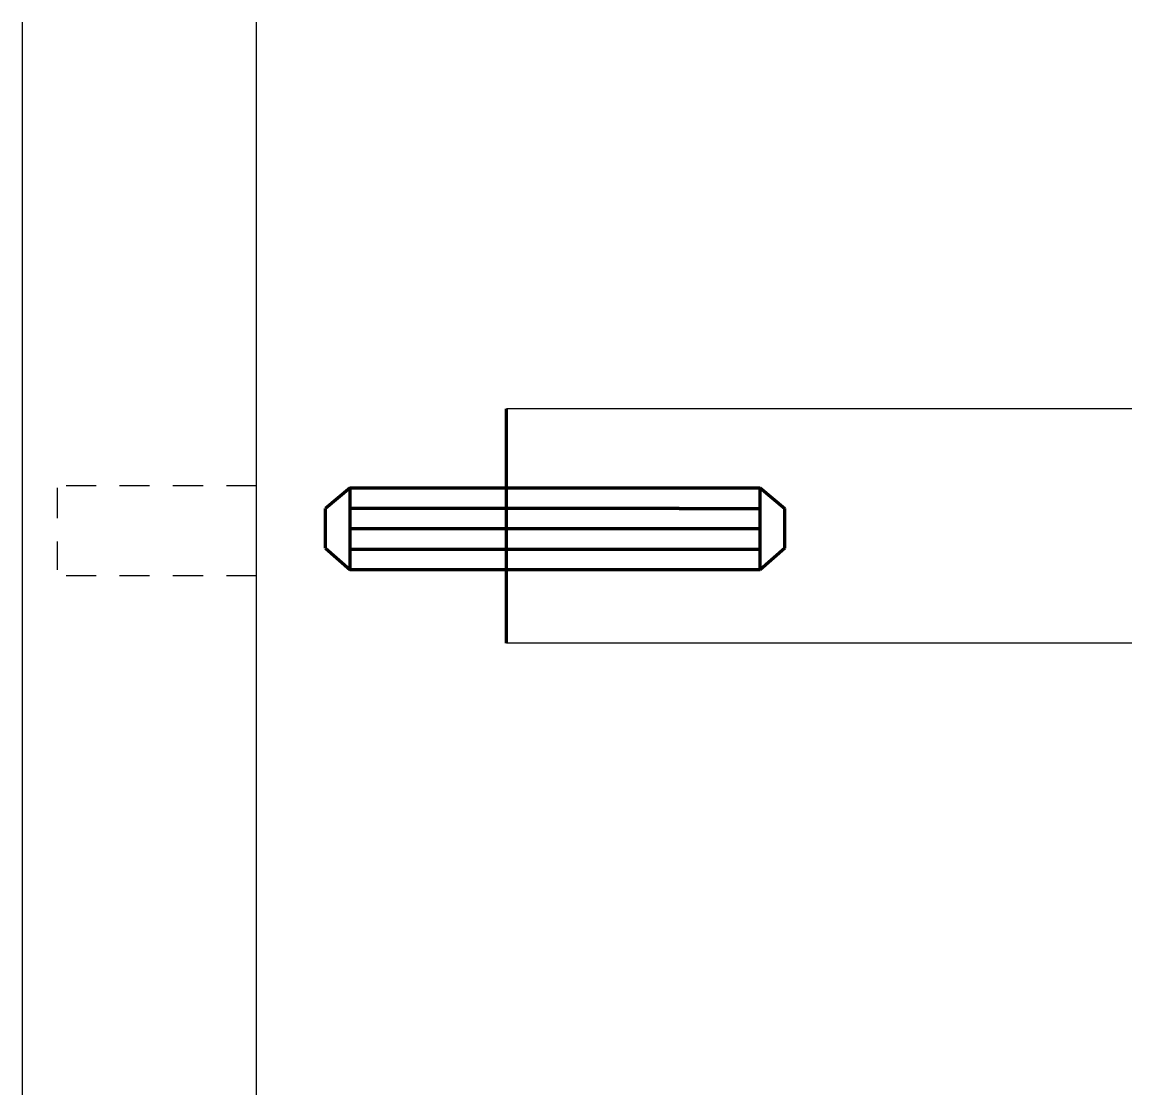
# Model space of a CAD drawing. Header units: centimetres. Extents: x -9.47 to 0, y -3.85 to 5.3.
import ezdxf

# ---------------------------------------------------------------- set-up
doc = ezdxf.new("R2010")
doc.units = ezdxf.units.CM
doc.header["$MEASUREMENT"] = 0
doc.layers.add('A-FURN', color=7, linetype='Continuous')
doc.layers.add('viti e cerniere', color=3, linetype='Continuous')

msp = doc.modelspace()

# ---------------------------------------------------------------- linework, layer by layer
at = {"layer": 'A-FURN'}
for p, q in [((-9.4679, 5.3014), (-9.4679, -3.8539)), ((-7.4679, -3.8539), (-7.4679, 5.3014)), ((0, 2), (-5.3345, 2)), ((0, 0), (-5.3345, 0))]:
    msp.add_line(p, q, dxfattribs=at)
at = {"layer": 'A-FURN', "linetype": 'ByBlock', "lineweight": 100}
msp.add_line((-5.3345, 0), (-5.3345, 2), dxfattribs=at)
at = {"layer": 'viti e cerniere'}
for p, q in [((-9.1679, 1.0683), (-9.1679, 1.3257)), ((-9.094, 1.3461), (-8.8365, 1.3461)), ((-8.6377, 1.3461), (-8.3803, 1.3461)), ((-8.1815, 1.3461), (-7.9241, 1.3461)), ((-7.7253, 1.3461), (-7.4679, 1.3461)), ((-9.1679, 0.6278), (-9.1679, 0.8695)), ((-9.094, 0.5794), (-8.8365, 0.5794)), ((-8.6377, 0.5794), (-8.3803, 0.5794)), ((-8.1815, 0.5794), (-7.9241, 0.5794)), ((-7.7253, 0.5794), (-7.4679, 0.5794))]:
    msp.add_line(p, q, dxfattribs=at)
at = {"layer": 'viti e cerniere', "linetype": 'ByBlock', "lineweight": 100}
for p, q in [((-6.6704, 1.3257), (-6.8793, 1.1504)), ((-6.6704, 1.3257), (-3.1704, 1.3257)), ((-6.6704, 0.6257), (-6.6704, 1.3257)), ((-3.1704, 1.3257), (-2.9615, 1.1504)), ((-3.1704, 0.6257), (-3.1704, 1.3257)), ((-6.8793, 0.8132), (-6.8793, 1.1504)), ((-3.8634, 1.1507), (-6.6704, 1.1507)), ((-3.8634, 1.1507), (-3.1704, 1.1507)), ((-2.9615, 0.8132), (-2.9615, 1.1504)), ((-3.8634, 0.9757), (-6.6704, 0.9757)), ((-3.1704, 0.9757), (-3.8634, 0.9757)), ((-3.8634, 0.9757), (-3.8634, 0.9757)), ((-6.8793, 0.8132), (-6.6704, 0.6257)), ((-3.7068, 0.8007), (-6.6704, 0.8007)), ((-3.1704, 0.8007), (-3.7068, 0.8007)), ((-2.9615, 0.8132), (-3.1704, 0.6257)), ((-3.1704, 0.6257), (-3.1704, 0.8007)), ((-3.1704, 0.6257), (-6.6704, 0.6257))]:
    msp.add_line(p, q, dxfattribs=at)

doc.saveas('drawing.dxf')
